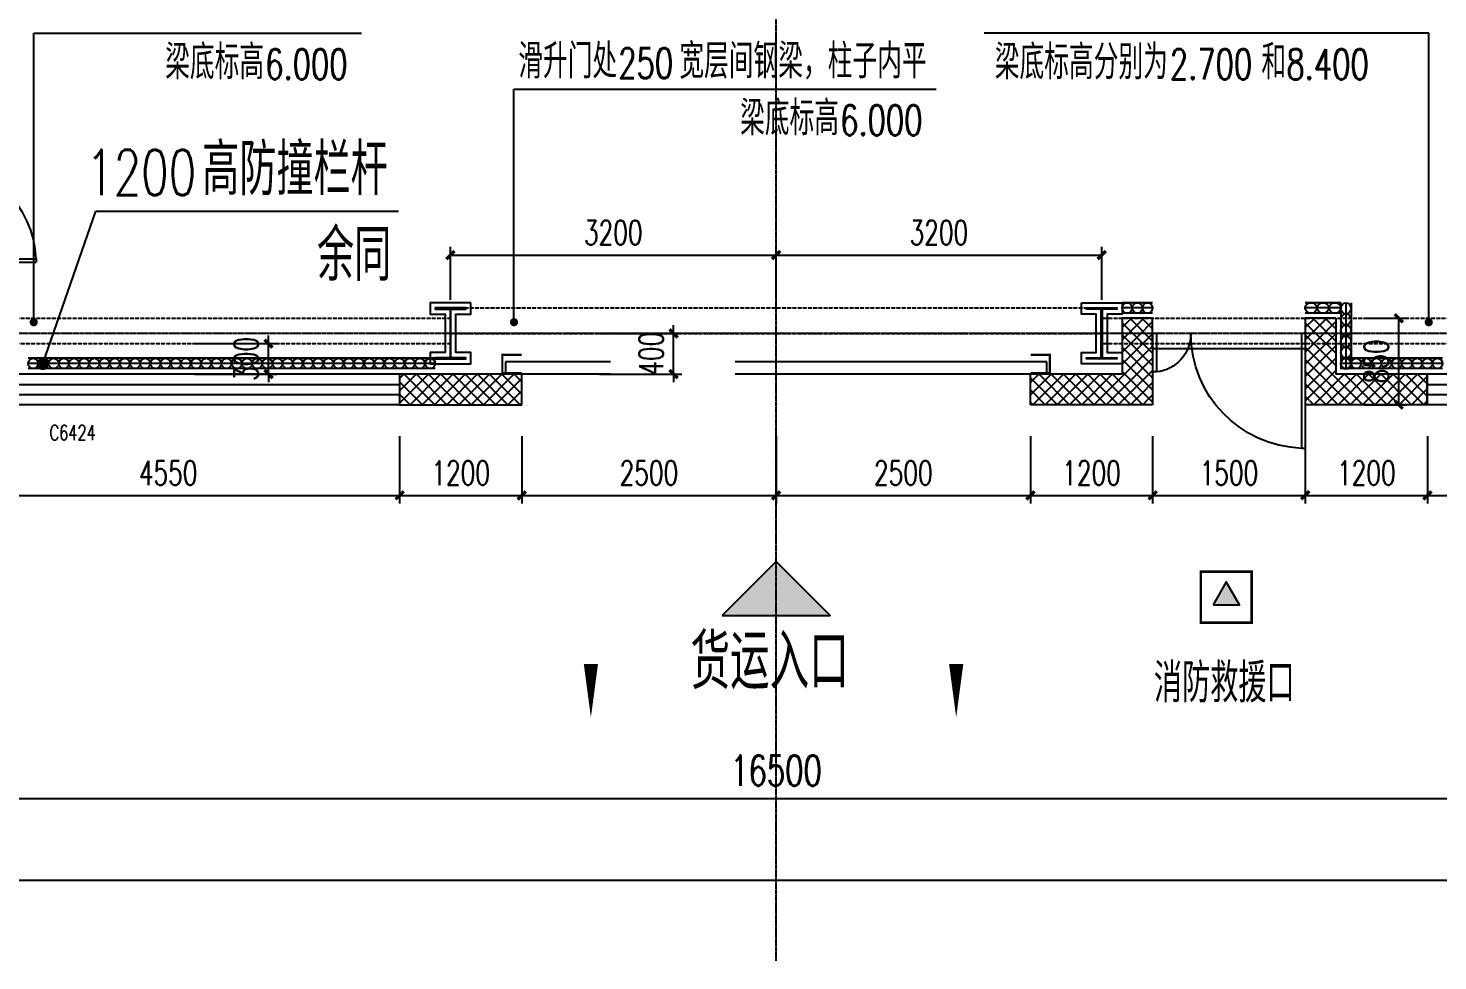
# Model space of a CAD drawing. Extents: x -954573 to 446329, y 489853 to 1226784.
# Drawn here: x -226054 to -212201, y 735660 to 744817 of the extents above; entities that cross this region are included whole.
import ezdxf

# ---------------------------------------------------------------- set-up
doc = ezdxf.new("R2010")
doc.units = 0
doc.header["$LTSCALE"] = 10
doc.header["$MEASUREMENT"] = 0
for name, pattern in [('10平面$0$10平面$0$DASH', [0.35, 0.25, -0.1]), ('10平面$0$DOTE', [2.42, 2, -0.2, 0.02, -0.2]), ('10平面$1$DASH', [0.35, 0.25, -0.1])]:
    doc.linetypes.add(name, pattern=pattern)
doc.layers.get('Defpoints').update_dxf_attribs({"color": 210})
for name, color, linetype in [('10平面$0$10平面$0$WINDOW', 8, 'Continuous'), ('10平面$0$A-AXIS-D', 8, 'Continuous'), ('10平面$0$A-AXIS-DOTE', 8, '10平面$0$DOTE'), ('10平面$0$A-AXIS-DP', 8, 'Continuous'), ('10平面$0$A-AXIS-SYMB', 8, 'Continuous'), ('10平面$0$A-HATCH-2', 8, 'Continuous'), ('10平面$0$A-HRAIL', 8, 'Continuous'), ('10平面$0$A-SFCE', 8, 'Continuous'), ('10平面$0$A-TEXT', 8, 'Continuous'), ('10平面$0$A-WINDOW', 8, 'Continuous'), ('10平面$0$A-加建区域', 252, 'Continuous'), ('10平面$0$AS-WALL', 8, 'Continuous'), ('10平面$0$DIM_SYMB', 8, 'Continuous'), ('10平面$0$FH-line', 8, 'Continuous'), ('10平面$0$FH-tri', 8, 'Continuous'), ('10平面$0$PUB_HATCH', 8, 'Continuous'), ('10平面$0$PUB_TEXT', 8, 'Continuous'), ('10平面$0$RP-N2-01$0$$0$A-WIND-J', 8, 'Continuous'), ('10平面$0$RP-N2-01$0$A-WIND-J', 8, 'Continuous'), ('10平面$0$建-窗', 8, 'Continuous'), ('10平面$0$建-门窗编号', 8, 'Continuous'), ('A-LIN-V', 9, 'Continuous')]:
    doc.layers.add(name, color=color, linetype=linetype)
doc.styles.add('10平面$0$_TCH_DIM', font='SIMPLEX', dxfattribs={"bigfont": 'GBCBIG'})
doc.styles.add('10平面$0$_TCH_DIM_T3', font='SIMPLEX', dxfattribs={"width": 0.705882, "bigfont": 'GBCBIG'})
doc.styles.add('10平面$0$A-STANDARD', font='SIMPLEX', dxfattribs={"bigfont": 'GBCBIG'})
doc.styles.add('10平面$0$A-WIN-LABEL', font='SIMPLEX', dxfattribs={"bigfont": 'GBCBIG'})
doc.dimstyles.new('10平面$0$_TCH_ARCH&&100', dxfattribs={"dimtxt": 297.5, "dimasz": 100, "dimexe": 100, "dimexo": 100, "dimgap": 126.25, "dimtad": 1, "dimdec": 0, "dimzin": 0, "dimdsep": 46, "dimtxsty": '10平面$0$_TCH_DIM_T3', "dimblk": '10平面$0$_ArchTick', "dimcen": 0.09, "dimclrt": 7, "dimazin": 2, "dimtfac": 1, "dimtdec": 0, "dimtix": 1, "dimtmove": 2, "dimatfit": 3, "dimfxl": 0, "dimtolj": 1, "dimtzin": 0, "dimarcsym": 0})
doc.dimstyles.new('10平面$0$_TCH_ARCH&&80', dxfattribs={"dimtxt": 238, "dimasz": 80, "dimexe": 80, "dimexo": 80, "dimgap": 101, "dimtad": 1, "dimdec": 0, "dimzin": 0, "dimdsep": 46, "dimtxsty": '10平面$0$_TCH_DIM_T3', "dimblk": '10平面$0$_ArchTick', "dimcen": 0.09, "dimclrt": 7, "dimazin": 2, "dimtfac": 1, "dimtdec": 0, "dimtix": 1, "dimtmove": 2, "dimatfit": 3, "dimfxl": 0, "dimtolj": 1, "dimtzin": 0, "dimarcsym": 0})
pattern_1 = [(45, (60, 0), (-60.000061, 60.000061), []), (135, (60, 0), (-60.000061, -60.000061), [])]

# ---------------------------------------------------------------- blocks, each defined once
blk = doc.blocks.new('10平面$0$_ArchTick')
at = {"color": 0, "linetype": 'ByBlock', "const_width": 0.4}
blk.add_lwpolyline([(-0.5, -0.5), (0.5, 0.5)], dxfattribs=at)
blk = doc.blocks.new('*D3052')
at = {"layer": '10平面$0$A-AXIS-D', "color": 0, "lineweight": -2}
for p, q in [((-6218, -66440), (-6218, -67667)), ((10282, -66440), (10282, -67667)), ((-6218, -67567), (10282, -67567))]:
    blk.add_line(p, q, dxfattribs=at)
at = {"layer": 'Defpoints', "color": 0}
for p in [(-6218, -66340), (10282, -66340), (10282, -67567)]:
    blk.add_point(p, dxfattribs=at)
at = {"layer": '10平面$0$A-AXIS-D', "color": 0, "lineweight": -2, "xscale": 100, "yscale": 100, "zscale": 100, "rotation": 180}
blk.add_blockref('10平面$0$_ArchTick', (-6218, -67567), dxfattribs=at)
at = {"layer": '10平面$0$A-AXIS-D', "color": 0, "lineweight": -2, "xscale": 100, "yscale": 100, "zscale": 100}
blk.add_blockref('10平面$0$_ArchTick', (10282, -67567), dxfattribs=at)
at = {"layer": '10平面$0$A-AXIS-D', "color": 7, "insert": (2032, -67292), "char_height": 297.5, "attachment_point": 5, "style": '10平面$0$_TCH_DIM_T3'}
blk.add_mtext('\\A1;16500', dxfattribs=at)
blk = doc.blocks.new('*D3061')
at = {"layer": '10平面$0$A-AXIS-D', "color": 0, "lineweight": -2}
for p, q in [((-33818, -66540), (-33818, -68467)), ((92682, -66540), (92682, -68467)), ((-33818, -68367), (92682, -68367))]:
    blk.add_line(p, q, dxfattribs=at)
at = {"layer": 'Defpoints', "color": 0}
for p in [(-33818, -66440), (92682, -66440), (92682, -68367)]:
    blk.add_point(p, dxfattribs=at)
at = {"layer": '10平面$0$A-AXIS-D', "color": 0, "lineweight": -2, "xscale": 100, "yscale": 100, "zscale": 100, "rotation": 180}
blk.add_blockref('10平面$0$_ArchTick', (-33818, -68367), dxfattribs=at)
at = {"layer": '10平面$0$A-AXIS-D', "color": 0, "lineweight": -2, "xscale": 100, "yscale": 100, "zscale": 100}
blk.add_blockref('10平面$0$_ArchTick', (92682, -68367), dxfattribs=at)
at = {"layer": '10平面$0$A-AXIS-D', "color": 7, "insert": (29432, -68092), "char_height": 297.5, "attachment_point": 5, "style": '10平面$0$_TCH_DIM_T3'}
blk.add_mtext('\\A1;126500', dxfattribs=at)
blk = doc.blocks.new('*D3186')
at = {"layer": '10平面$0$A-AXIS-DP', "color": 0, "lineweight": -2}
for p, q in [((2032, -62670), (2032, -62150)), ((5232, -62670), (5232, -62150)), ((2032, -62230), (5232, -62230))]:
    blk.add_line(p, q, dxfattribs=at)
at = {"layer": 'Defpoints', "color": 0}
for p in [(5232, -62230), (2032, -62750), (5232, -62750)]:
    blk.add_point(p, dxfattribs=at)
at = {"layer": '10平面$0$A-AXIS-DP', "color": 0, "lineweight": -2, "xscale": 80, "yscale": 80, "zscale": 80, "rotation": 180}
blk.add_blockref('10平面$0$_ArchTick', (2032, -62230), dxfattribs=at)
at = {"layer": '10平面$0$A-AXIS-DP', "color": 0, "lineweight": -2, "xscale": 80, "yscale": 80, "zscale": 80}
blk.add_blockref('10平面$0$_ArchTick', (5232, -62230), dxfattribs=at)
at = {"layer": '10平面$0$A-AXIS-DP', "color": 7, "insert": (3632, -62010), "char_height": 238, "attachment_point": 5, "style": '10平面$0$_TCH_DIM_T3'}
blk.add_mtext('\\A1;3200', dxfattribs=at)
blk = doc.blocks.new('*D3187')
at = {"layer": '10平面$0$A-AXIS-DP', "color": 0, "lineweight": -2}
for p, q in [((-1168, -62670), (-1168, -62150)), ((2032, -62670), (2032, -62150)), ((-1168, -62230), (2032, -62230))]:
    blk.add_line(p, q, dxfattribs=at)
at = {"layer": 'Defpoints', "color": 0}
for p in [(2032, -62230), (-1168, -62750), (2032, -62750)]:
    blk.add_point(p, dxfattribs=at)
at = {"layer": '10平面$0$A-AXIS-DP', "color": 0, "lineweight": -2, "xscale": 80, "yscale": 80, "zscale": 80, "rotation": 180}
blk.add_blockref('10平面$0$_ArchTick', (-1168, -62230), dxfattribs=at)
at = {"layer": '10平面$0$A-AXIS-DP', "color": 0, "lineweight": -2, "xscale": 80, "yscale": 80, "zscale": 80}
blk.add_blockref('10平面$0$_ArchTick', (2032, -62230), dxfattribs=at)
at = {"layer": '10平面$0$A-AXIS-DP', "color": 7, "insert": (432, -62010), "char_height": 238, "attachment_point": 5, "style": '10平面$0$_TCH_DIM_T3'}
blk.add_mtext('\\A1;3200', dxfattribs=at)
blk = doc.blocks.new('10平面$0$JYC-1')
at = {"layer": '10平面$0$FH-tri'}
h = blk.add_hatch(color=2, dxfattribs=at)
h.dxf.hatch_style = 1
h.paths.add_polyline_path([(-306592, 146597), (-305342, 147847), (-306592, 147847)])
at = {"layer": '10平面$0$FH-tri', "color": 2}
blk.add_lwpolyline([(-306592, 146597), (-305342, 147847), (-305342, 147847), (-306592, 147847)], close=True, dxfattribs=at)
at = {"layer": '10平面$0$A-TEXT', "style": '10平面$0$A-STANDARD'}
blk.add_text('货运入口', height=900.2, rotation=45, dxfattribs=at).set_placement((-306108, 145379))
blk = doc.blocks.new('10平面$0$10平面$0$$DorLib2D$00000126')
at = {"color": 0, "linetype": 'Continuous'}
for p, q in [((-0.532, 0.5), (-0.532, 0.9)), ((0.532, 0.9), (0.532, 0.5))]:
    blk.add_line(p, q, dxfattribs=at)
at = {"color": 0, "linetype": '10平面$0$10平面$0$DASH'}
for p, q in [((-0.532, 0.9), (0.532, 0.9)), ((-0.532, 0.5), (0.532, 0.5))]:
    blk.add_line(p, q, dxfattribs=at)
blk = doc.blocks.new('10平面$0$DOOR2DLIB$SYSLIB$00000123')
at = {"color": 0}
for p, q in [((0.475, -0.0014), (0.475, 0.7521)), ((0.475, 0.7521), (0.5, 0.7521)), ((0.5, -0.0014), (0.5, 0.7521)), ((-0.5, 0), (-0.5, 0.252)), ((-0.475, 0.252), (-0.5, 0.252)), ((-0.475, 0), (-0.475, 0.252)), ((-0.475, 0), (-0.5, 0)), ((0.475, -0.0014), (0.5, -0.0014))]:
    blk.add_line(p, q, dxfattribs=at)
for centre, radius, start, end in [((0.5046, -0.0019), 0.7546, 92.24927, 179.72377), ((-0.5008, 0.0026), 0.2508, 359.78987, 84.09744)]:
    blk.add_arc(centre, radius, start, end, dxfattribs=at)
blk = doc.blocks.new('10平面$0$G$C325EBD4F')
at = {"layer": '10平面$0$PUB_HATCH'}
h = blk.add_hatch(dxfattribs=at)
h.set_pattern_fill('多孔材料', color=256, scale=30, style=0)
h.set_pattern_definition(pattern_1)
h.paths.add_polyline_path([(3700, -50), (3700, 250), (3400, 250)])
h = blk.add_hatch(dxfattribs=at)
h.set_pattern_fill('多孔材料', color=256, scale=30, style=0)
h.set_pattern_definition(pattern_1)
h.paths.add_polyline_path([(3700, -50), (3400, 250), (3400, -300), (3700, -600)])
h = blk.add_hatch(dxfattribs=at)
h.set_pattern_fill('多孔材料', color=256, scale=30, style=0)
h.set_pattern_definition(pattern_1)
h.paths.add_polyline_path([(5500, 250), (5200, 250), (5200, -50)])
h = blk.add_hatch(dxfattribs=at)
h.set_pattern_fill('多孔材料', color=256, scale=30, style=0)
h.set_pattern_definition(pattern_1)
h.paths.add_polyline_path([(5500, 250), (5200, -50), (5200, -600), (5500, -300)])
h = blk.add_hatch(dxfattribs=at)
h.set_pattern_fill('多孔材料', color=256, scale=30, style=0)
h.set_pattern_definition(pattern_1)
h.paths.add_polyline_path([(3700, -600), (3400, -300), (2500, -300), (2500, -600)])
h = blk.add_hatch(dxfattribs=at)
h.set_pattern_fill('多孔材料', color=256, scale=30, style=0)
h.set_pattern_definition(pattern_1)
h.paths.add_polyline_path([(6400, -300), (5500, -300), (5200, -600), (6400, -600)])
at = {"layer": '10平面$0$10平面$0$WINDOW'}
blk.add_line((5200, -50), (3700, -50), dxfattribs=at)
at = {"layer": '10平面$0$AS-WALL'}
for p, q in [((3700, 250), (3400, 250)), ((3400, 250), (3400, -300)), ((3700, -50), (3700, 250)), ((5500, 250), (5200, 250)), ((5200, 250), (5200, -50)), ((5500, 250), (5500, -300)), ((3700, -50), (3700, -600)), ((5200, -50), (5200, -600)), ((3400, -300), (2500, -300)), ((2500, -600), (2500, -300)), ((6400, -300), (5500, -300)), ((6400, -600), (6400, -300)), ((3700, -600), (2500, -600)), ((6400, -600), (5200, -600))]:
    blk.add_line(p, q, dxfattribs=at)
at = {"layer": '10平面$0$10平面$0$WINDOW', "zscale": 300}
for name, p, xscale, yscale, rotation in [('10平面$0$DOOR2DLIB$SYSLIB$00000123', (4450, 100), -1500, 1500, 180.0000000000445), ('10平面$0$10平面$0$$DorLib2D$00000126', (0, -450), 5000, -300, 180.0000000000008)]:
    blk.add_blockref(name, p, dxfattribs=dict(at, xscale=xscale, yscale=yscale, rotation=rotation))
blk = doc.blocks.new('10平面$0$342343243')
at = {"layer": '10平面$0$A-AXIS-DP', "color": 5}
blk.add_lwpolyline([(-155704, 832070), (-155404, 832070), (-155404, 832058), (-155550, 832058), (-155550, 831582), (-155404, 831582), (-155404, 831570), (-155704, 831570), (-155704, 831582), (-155558, 831582), (-155558, 832058), (-155704, 832058), (-155704, 832070)], close=True, dxfattribs=at)
at = {"layer": '10平面$0$A-HATCH-2'}
blk.add_lwpolyline([(-155754, 832120), (-155354, 832120), (-155354, 832008), (-155500, 832008), (-155500, 831632), (-155354, 831632), (-155354, 831520), (-155754, 831520), (-155754, 831632), (-155608, 831632), (-155608, 832008), (-155754, 832008)], close=True, dxfattribs=at)
blk = doc.blocks.new('10平面$0$w4234324')
at = {"layer": '10平面$0$A-AXIS-DP', "xscale": -1}
blk.add_blockref('10平面$0$342343243', (-377458, -90000), dxfattribs=at)
at = {"layer": '10平面$0$A-AXIS-DP'}
blk.add_blockref('10平面$0$342343243', (-59950, -90000), dxfattribs=at)
blk = doc.blocks.new('*D3370')
at = {"layer": '10平面$0$A-AXIS-DP', "color": 0, "lineweight": -2}
for p, q in [((-219712, 741820), (-219712, 741900)), ((-220440, 741820), (-219632, 741820)), ((-219712, 741420), (-219712, 741820)), ((-220440, 741420), (-219632, 741420)), ((-219712, 741420), (-219712, 741340))]:
    blk.add_line(p, q, dxfattribs=at)
at = {"layer": 'Defpoints', "color": 0}
for p in [(-220520, 741820), (-219712, 741820), (-220520, 741420)]:
    blk.add_point(p, dxfattribs=at)
at = {"layer": '10平面$0$A-AXIS-DP', "color": 0, "lineweight": -2, "xscale": 80, "yscale": 80, "zscale": 80}
for p, rotation in [((-219712, 741820), 270), ((-219712, 741420), 90)]:
    blk.add_blockref('10平面$0$_ArchTick', p, dxfattribs=dict(at, rotation=rotation))
at = {"layer": '10平面$0$A-AXIS-DP', "color": 7, "insert": (-219932, 741620), "char_height": 238, "attachment_point": 5, "rotation": 90, "style": '10平面$0$_TCH_DIM_T3'}
blk.add_mtext('\\A1;400', dxfattribs=at)
blk = doc.blocks.new('*D3375')
at = {"layer": '10平面$0$A-AXIS-DP', "color": 0, "lineweight": -2}
for p, q in [((-224420, 741720), (-223612, 741720)), ((-223692, 741720), (-223692, 741800)), ((-223692, 741420), (-223692, 741720)), ((-224420, 741420), (-223612, 741420)), ((-223692, 741420), (-223692, 741340))]:
    blk.add_line(p, q, dxfattribs=at)
at = {"layer": 'Defpoints', "color": 0}
for p in [(-224500, 741720), (-223692, 741720), (-224500, 741420)]:
    blk.add_point(p, dxfattribs=at)
at = {"layer": '10平面$0$A-AXIS-DP', "color": 0, "lineweight": -2, "xscale": 80, "yscale": 80, "zscale": 80}
for p, rotation in [((-223692, 741720), 270), ((-223692, 741420), 90)]:
    blk.add_blockref('10平面$0$_ArchTick', p, dxfattribs=dict(at, rotation=rotation))
at = {"layer": '10平面$0$A-AXIS-DP', "color": 7, "insert": (-223912, 741570), "char_height": 238, "attachment_point": 5, "rotation": 90, "style": '10平面$0$_TCH_DIM_T3'}
blk.add_mtext('\\A1;300', dxfattribs=at)
blk = doc.blocks.new('10平面$0$RP-N2-01$0$$0$xfjy')
at = {"layer": '10平面$0$RP-N2-01$0$$0$A-WIND-J'}
h = blk.add_hatch(color=256, dxfattribs=at)
h.dxf.hatch_style = 1
h.paths.add_polyline_path([(1141876, -26214), (1142135, -26214), (1142005, -25989)])
at = {"layer": '10平面$0$RP-N2-01$0$$0$A-WIND-J', "const_width": 25}
blk.add_lwpolyline([(1141755, -25889), (1141755, -26389), (1142255, -26389), (1142255, -25889)], close=True, dxfattribs=at)
at = {"layer": '10平面$0$RP-N2-01$0$$0$A-WIND-J'}
for points in [[(1141755, -26389), (1142255, -26389), (1142255, -25889), (1141755, -25889)], [(1141876, -26214), (1142135, -26214), (1142005, -25989)]]:
    blk.add_lwpolyline(points, close=True, dxfattribs=at)
blk = doc.blocks.new('10平面$0$RP-N2-01$0$xfjy')
at = {"layer": '10平面$0$RP-N2-01$0$$0$A-WIND-J'}
blk.add_blockref('10平面$0$RP-N2-01$0$$0$xfjy', (0, 0), dxfattribs=at)
blk = doc.blocks.new('10平面$0$1232')
at = {"layer": '10平面$0$RP-N2-01$0$A-WIND-J'}
blk.add_blockref('10平面$0$RP-N2-01$0$xfjy', (-1356285, 765369, 0), dxfattribs=at)
at = {"layer": '10平面$0$A-TEXT', "style": '10平面$0$_TCH_DIM'}
blk.add_text('消防救援口', height=384.1, dxfattribs=at).set_placement((-214991, 738197, 0))
blk = doc.blocks.new('10平面$0$3333')
at = {"layer": '10平面$0$A-SFCE', "const_width": 20}
blk.add_lwpolyline([(-227064, 766320), (-227064, 766510), (-227244, 766510), (-227244, 766320)], dxfattribs=at)
blk = doc.blocks.new('10平面$0$99平面图例外参$0$$LinePat$圆环')
for points in [[(0, 150), (300, 150)], [(0, 0), (300, 0)], [(0, -150), (300, -150)]]:
    blk.add_lwpolyline(points)
at = {"color": 0}
blk.add_circle((150, 0), 150, dxfattribs=at)
blk = doc.blocks.new('10平面$0$34242343243')
at = {"layer": '10平面$0$A-HRAIL'}
for p, xscale, yscale, zscale, rotation in [((-215204, 742070), 0.333333312028715, 0.3333333333333333, 0.3333333333333333, 180), ((-215104, 742070), 0.333333312028715, 0.3333333333333333, 0.3333333333333333, 180), ((-215004, 742070), 0.333333312028715, 0.3333333333333333, 0.3333333333333333, 180), ((-213388, 742070), 0.3888888888074629, 0.3333333333333333, 0.3333333333333333, 180), ((-213271, 742070), 0.3888888888074629, 0.3333333333333333, 0.3333333333333333, 180), ((-213154, 742070), 0.3888888888074629, 0.3333333333333333, 0.3333333333333333, 180), ((-213104, 742120), 0.3611111227129974, 0.3333333333333333, 0.3333333333333333, 270), ((-213104, 742012), 0.3611111227129974, 0.3333333333333333, 0.3333333333333333, 270), ((-213104, 741903), 0.3611111227129974, 0.3333333333333333, 0.3333333333333333, 270), ((-213104, 741795), 0.3611111227129974, 0.3333333333333333, 0.3333333333333333, 270), ((-225954, 741526), 0.3333333334374982, 0.3333333334374982, 0.3333333334374982, 180), ((-225854, 741526), 0.3333333334374982, 0.3333333334374982, 0.3333333334374982, 180), ((-225754, 741526), 0.3333333334374982, 0.3333333334374982, 0.3333333334374982, 180), ((-225654, 741526), 0.3333333334374982, 0.3333333334374982, 0.3333333334374982, 180), ((-225554, 741526), 0.3333333334374982, 0.3333333334374982, 0.3333333334374982, 180), ((-225454, 741526), 0.3333333334374982, 0.3333333334374982, 0.3333333334374982, 180), ((-225354, 741526), 0.3333333334374982, 0.3333333334374982, 0.3333333334374982, 180), ((-225254, 741526), 0.3333333334374982, 0.3333333334374982, 0.3333333334374982, 180), ((-225154, 741526), 0.3333333334374982, 0.3333333334374982, 0.3333333334374982, 180), ((-225054, 741526), 0.3333333334374982, 0.3333333334374982, 0.3333333334374982, 180), ((-224954, 741526), 0.3333333334374982, 0.3333333334374982, 0.3333333334374982, 180), ((-224854, 741526), 0.3333333334374982, 0.3333333334374982, 0.3333333334374982, 180), ((-224754, 741526), 0.3333333334374982, 0.3333333334374982, 0.3333333334374982, 180), ((-224654, 741526), 0.3333333334374982, 0.3333333334374982, 0.3333333334374982, 180), ((-224554, 741526), 0.3333333334374982, 0.3333333334374982, 0.3333333334374982, 180), ((-224454, 741526), 0.3333333334374982, 0.3333333334374982, 0.3333333334374982, 180), ((-224354, 741526), 0.3333333334374982, 0.3333333334374982, 0.3333333334374982, 180), ((-224254, 741526), 0.3333333334374982, 0.3333333334374982, 0.3333333334374982, 180), ((-224154, 741526), 0.3333333334374982, 0.3333333334374982, 0.3333333334374982, 180), ((-224054, 741526), 0.3333333334374982, 0.3333333334374982, 0.3333333334374982, 180), ((-223954, 741526), 0.3333333334374982, 0.3333333334374982, 0.3333333334374982, 180), ((-223854, 741526), 0.3333333334374982, 0.3333333334374982, 0.3333333334374982, 180), ((-223754, 741526), 0.3333333334374982, 0.3333333334374982, 0.3333333334374982, 180), ((-223654, 741526), 0.3333333334374982, 0.3333333334374982, 0.3333333334374982, 180), ((-223554, 741526), 0.3333333334374982, 0.3333333334374982, 0.3333333334374982, 180), ((-223454, 741526), 0.3333333334374982, 0.3333333334374982, 0.3333333334374982, 180), ((-223354, 741526), 0.3333333334374982, 0.3333333334374982, 0.3333333334374982, 180), ((-223254, 741526), 0.3333333334374982, 0.3333333334374982, 0.3333333334374982, 180), ((-223154, 741526), 0.3333333334374982, 0.3333333334374982, 0.3333333334374982, 180), ((-223054, 741526), 0.3333333334374982, 0.3333333334374982, 0.3333333334374982, 180), ((-222954, 741526), 0.3333333334374982, 0.3333333334374982, 0.3333333334374982, 180), ((-222854, 741526), 0.3333333334374982, 0.3333333334374982, 0.3333333334374982, 180), ((-222754, 741526), 0.3333333334374982, 0.3333333334374982, 0.3333333334374982, 180), ((-222654, 741526), 0.3333333334374982, 0.3333333334374982, 0.3333333334374982, 180), ((-222554, 741526), 0.3333333334374982, 0.3333333334374982, 0.3333333334374982, 180), ((-222454, 741526), 0.3333333334374982, 0.3333333334374982, 0.3333333334374982, 180), ((-222354, 741526), 0.3333333334374982, 0.3333333334374982, 0.3333333334374982, 180), ((-222254, 741526), 0.3333333334374982, 0.3333333334374982, 0.3333333334374982, 180), ((-222154, 741526), 0.3333333334374982, 0.3333333334374982, 0.3333333334374982, 180), ((-222054, 741526), 0.3333333334374982, 0.3333333334374982, 0.3333333334374982, 180), ((-213104, 741687), 0.3611111227129974, 0.3333333333333333, 0.3333333333333333, 270), ((-213104, 741578), 0.3611111227129974, 0.3333333333333333, 0.3333333333333333, 270), ((-213054, 741526), 0.3333333334243607, 0.3333333334243607, 0.3333333334243607, 180), ((-212954, 741526), 0.3333333334243607, 0.3333333334243607, 0.3333333334243607, 180), ((-212854, 741526), 0.3333333334243607, 0.3333333334243607, 0.3333333334243607, 180), ((-212754, 741526), 0.3333333334243607, 0.3333333334243607, 0.3333333334243607, 180), ((-212654, 741526), 0.3333333334243607, 0.3333333334243607, 0.3333333334243607, 180), ((-212554, 741526), 0.3333333334243607, 0.3333333334243607, 0.3333333334243607, 180), ((-212454, 741526), 0.3333333334243607, 0.3333333334243607, 0.3333333334243607, 180), ((-212354, 741526), 0.3333333334243607, 0.3333333334243607, 0.3333333334243607, 180), ((-212254, 741526), 0.3333333334243607, 0.3333333334243607, 0.3333333334243607, 180), ((-212154, 741526), 0.3333333334243607, 0.3333333334243607, 0.3333333334243607, 180)]:
    blk.add_blockref('10平面$0$99平面图例外参$0$$LinePat$圆环', p, dxfattribs=dict(at, xscale=xscale, yscale=yscale, zscale=zscale, rotation=rotation))
at = {"layer": '10平面$0$A-SFCE', "xscale": -1.000000000000009, "rotation": 90}
blk.add_blockref('10平面$0$3333', (545116, 514366), dxfattribs=at)
at = {"layer": '10平面$0$A-SFCE', "rotation": 270}
blk.add_blockref('10平面$0$3333', (-982524, 514366), dxfattribs=at)
blk = doc.blocks.new('10平面$0$423432433333')
at = {"layer": '10平面$0$10平面$0$WINDOW', "xscale": -1300, "yscale": -1300, "zscale": 300, "rotation": 90.00000000093513}
blk.add_blockref('10平面$0$DOOR2DLIB$SYSLIB$00000123', (-224260, 743220), dxfattribs=at)
blk = doc.blocks.new('*D3868')
at = {"layer": '10平面$0$A-AXIS-DP', "color": 0, "lineweight": -2}
for p, q in [((-212924, 741970), (-212505, 741970)), ((-212585, 741120), (-212585, 741970)), ((-212924, 741120), (-212505, 741120))]:
    blk.add_line(p, q, dxfattribs=at)
at = {"layer": 'Defpoints', "color": 0}
for p in [(-213004, 741970), (-212585, 741970), (-213004, 741120)]:
    blk.add_point(p, dxfattribs=at)
at = {"layer": '10平面$0$A-AXIS-DP', "color": 0, "lineweight": -2, "xscale": 80, "yscale": 80, "zscale": 80}
for p, rotation in [((-212585, 741970), 90), ((-212585, 741120), 270)]:
    blk.add_blockref('10平面$0$_ArchTick', p, dxfattribs=dict(at, rotation=rotation))
at = {"layer": '10平面$0$A-AXIS-DP', "color": 7, "insert": (-212805, 741545), "char_height": 238, "attachment_point": 5, "rotation": 90, "style": '10平面$0$_TCH_DIM_T3'}
blk.add_mtext('\\A1;850', dxfattribs=at)
blk = doc.blocks.new('*D4226')
at = {"layer": '10平面$0$A-AXIS-DP', "color": 0, "lineweight": -2}
for p, q in [((-226954, 740810), (-226954, 740150)), ((-222404, 740810), (-222404, 740150)), ((-226954, 740230), (-222404, 740230))]:
    blk.add_line(p, q, dxfattribs=at)
at = {"layer": 'Defpoints', "color": 0}
for p in [(-226954, 740890), (-222404, 740890), (-222404, 740230)]:
    blk.add_point(p, dxfattribs=at)
at = {"layer": '10平面$0$A-AXIS-DP', "color": 0, "lineweight": -2, "xscale": 80, "yscale": 80, "zscale": 80, "rotation": 180}
blk.add_blockref('10平面$0$_ArchTick', (-226954, 740230), dxfattribs=at)
at = {"layer": '10平面$0$A-AXIS-DP', "color": 0, "lineweight": -2, "xscale": 80, "yscale": 80, "zscale": 80}
blk.add_blockref('10平面$0$_ArchTick', (-222404, 740230), dxfattribs=at)
at = {"layer": '10平面$0$A-AXIS-DP', "color": 7, "insert": (-224679, 740450), "char_height": 238, "attachment_point": 5, "style": '10平面$0$_TCH_DIM_T3'}
blk.add_mtext('\\A1;4550', dxfattribs=at)
blk = doc.blocks.new('*D4227')
at = {"layer": '10平面$0$A-AXIS-DP', "color": 0, "lineweight": -2}
for p, q in [((-222404, 740810), (-222404, 740150)), ((-221204, 740810), (-221204, 740150)), ((-222404, 740230), (-221204, 740230))]:
    blk.add_line(p, q, dxfattribs=at)
at = {"layer": 'Defpoints', "color": 0}
for p in [(-222404, 740890), (-221204, 740890), (-221204, 740230)]:
    blk.add_point(p, dxfattribs=at)
at = {"layer": '10平面$0$A-AXIS-DP', "color": 0, "lineweight": -2, "xscale": 80, "yscale": 80, "zscale": 80, "rotation": 180}
blk.add_blockref('10平面$0$_ArchTick', (-222404, 740230), dxfattribs=at)
at = {"layer": '10平面$0$A-AXIS-DP', "color": 0, "lineweight": -2, "xscale": 80, "yscale": 80, "zscale": 80}
blk.add_blockref('10平面$0$_ArchTick', (-221204, 740230), dxfattribs=at)
at = {"layer": '10平面$0$A-AXIS-DP', "color": 7, "insert": (-221804, 740450), "char_height": 238, "attachment_point": 5, "style": '10平面$0$_TCH_DIM_T3'}
blk.add_mtext('\\A1;1200', dxfattribs=at)
blk = doc.blocks.new('*D4228')
at = {"layer": '10平面$0$A-AXIS-DP', "color": 0, "lineweight": -2}
for p, q in [((-221204, 740810), (-221204, 740150)), ((-218704, 740810), (-218704, 740150)), ((-221204, 740230), (-218704, 740230))]:
    blk.add_line(p, q, dxfattribs=at)
at = {"layer": 'Defpoints', "color": 0}
for p in [(-221204, 740890), (-218704, 740890), (-218704, 740230)]:
    blk.add_point(p, dxfattribs=at)
at = {"layer": '10平面$0$A-AXIS-DP', "color": 0, "lineweight": -2, "xscale": 80, "yscale": 80, "zscale": 80, "rotation": 180}
blk.add_blockref('10平面$0$_ArchTick', (-221204, 740230), dxfattribs=at)
at = {"layer": '10平面$0$A-AXIS-DP', "color": 0, "lineweight": -2, "xscale": 80, "yscale": 80, "zscale": 80}
blk.add_blockref('10平面$0$_ArchTick', (-218704, 740230), dxfattribs=at)
at = {"layer": '10平面$0$A-AXIS-DP', "color": 7, "insert": (-219954, 740450), "char_height": 238, "attachment_point": 5, "style": '10平面$0$_TCH_DIM_T3'}
blk.add_mtext('\\A1;2500', dxfattribs=at)
blk = doc.blocks.new('*D4229')
at = {"layer": '10平面$0$A-AXIS-DP', "color": 0, "lineweight": -2}
for p, q in [((-218704, 740810), (-218704, 740150)), ((-216204, 740810), (-216204, 740150)), ((-218704, 740230), (-216204, 740230))]:
    blk.add_line(p, q, dxfattribs=at)
at = {"layer": 'Defpoints', "color": 0}
for p in [(-218704, 740890), (-216204, 740890), (-216204, 740230)]:
    blk.add_point(p, dxfattribs=at)
at = {"layer": '10平面$0$A-AXIS-DP', "color": 0, "lineweight": -2, "xscale": 80, "yscale": 80, "zscale": 80, "rotation": 180}
blk.add_blockref('10平面$0$_ArchTick', (-218704, 740230), dxfattribs=at)
at = {"layer": '10平面$0$A-AXIS-DP', "color": 0, "lineweight": -2, "xscale": 80, "yscale": 80, "zscale": 80}
blk.add_blockref('10平面$0$_ArchTick', (-216204, 740230), dxfattribs=at)
at = {"layer": '10平面$0$A-AXIS-DP', "color": 7, "insert": (-217454, 740450), "char_height": 238, "attachment_point": 5, "style": '10平面$0$_TCH_DIM_T3'}
blk.add_mtext('\\A1;2500', dxfattribs=at)
blk = doc.blocks.new('*D4230')
at = {"layer": '10平面$0$A-AXIS-DP', "color": 0, "lineweight": -2}
for p, q in [((-216204, 740810), (-216204, 740150)), ((-215004, 740810), (-215004, 740150)), ((-216204, 740230), (-215004, 740230))]:
    blk.add_line(p, q, dxfattribs=at)
at = {"layer": 'Defpoints', "color": 0}
for p in [(-216204, 740890), (-215004, 740890), (-215004, 740230)]:
    blk.add_point(p, dxfattribs=at)
at = {"layer": '10平面$0$A-AXIS-DP', "color": 0, "lineweight": -2, "xscale": 80, "yscale": 80, "zscale": 80, "rotation": 180}
blk.add_blockref('10平面$0$_ArchTick', (-216204, 740230), dxfattribs=at)
at = {"layer": '10平面$0$A-AXIS-DP', "color": 0, "lineweight": -2, "xscale": 80, "yscale": 80, "zscale": 80}
blk.add_blockref('10平面$0$_ArchTick', (-215004, 740230), dxfattribs=at)
at = {"layer": '10平面$0$A-AXIS-DP', "color": 7, "insert": (-215604, 740450), "char_height": 238, "attachment_point": 5, "style": '10平面$0$_TCH_DIM_T3'}
blk.add_mtext('\\A1;1200', dxfattribs=at)
blk = doc.blocks.new('*D4231')
at = {"layer": '10平面$0$A-AXIS-DP', "color": 0, "lineweight": -2}
for p, q in [((-215004, 740810), (-215004, 740150)), ((-213504, 740810), (-213504, 740150)), ((-215004, 740230), (-213504, 740230))]:
    blk.add_line(p, q, dxfattribs=at)
at = {"layer": 'Defpoints', "color": 0}
for p in [(-215004, 740890), (-213504, 740890), (-213504, 740230)]:
    blk.add_point(p, dxfattribs=at)
at = {"layer": '10平面$0$A-AXIS-DP', "color": 0, "lineweight": -2, "xscale": 80, "yscale": 80, "zscale": 80, "rotation": 180}
blk.add_blockref('10平面$0$_ArchTick', (-215004, 740230), dxfattribs=at)
at = {"layer": '10平面$0$A-AXIS-DP', "color": 0, "lineweight": -2, "xscale": 80, "yscale": 80, "zscale": 80}
blk.add_blockref('10平面$0$_ArchTick', (-213504, 740230), dxfattribs=at)
at = {"layer": '10平面$0$A-AXIS-DP', "color": 7, "insert": (-214254, 740450), "char_height": 238, "attachment_point": 5, "style": '10平面$0$_TCH_DIM_T3'}
blk.add_mtext('\\A1;1500', dxfattribs=at)
blk = doc.blocks.new('*D4232')
at = {"layer": '10平面$0$A-AXIS-DP', "color": 0, "lineweight": -2}
for p, q in [((-213504, 740810), (-213504, 740150)), ((-212304, 740810), (-212304, 740150)), ((-213504, 740230), (-212304, 740230))]:
    blk.add_line(p, q, dxfattribs=at)
at = {"layer": 'Defpoints', "color": 0}
for p in [(-213504, 740890), (-212304, 740890), (-212304, 740230)]:
    blk.add_point(p, dxfattribs=at)
at = {"layer": '10平面$0$A-AXIS-DP', "color": 0, "lineweight": -2, "xscale": 80, "yscale": 80, "zscale": 80, "rotation": 180}
blk.add_blockref('10平面$0$_ArchTick', (-213504, 740230), dxfattribs=at)
at = {"layer": '10平面$0$A-AXIS-DP', "color": 0, "lineweight": -2, "xscale": 80, "yscale": 80, "zscale": 80}
blk.add_blockref('10平面$0$_ArchTick', (-212304, 740230), dxfattribs=at)
at = {"layer": '10平面$0$A-AXIS-DP', "color": 7, "insert": (-212904, 740450), "char_height": 238, "attachment_point": 5, "style": '10平面$0$_TCH_DIM_T3'}
blk.add_mtext('\\A1;1200', dxfattribs=at)
blk = doc.blocks.new('*D4233')
at = {"layer": '10平面$0$A-AXIS-DP', "color": 0, "lineweight": -2}
for p, q in [((-212304, 740810), (-212304, 740150)), ((-210454, 740810), (-210454, 740150)), ((-212304, 740230), (-210454, 740230))]:
    blk.add_line(p, q, dxfattribs=at)
at = {"layer": 'Defpoints', "color": 0}
for p in [(-212304, 740890), (-210454, 740890), (-210454, 740230)]:
    blk.add_point(p, dxfattribs=at)
at = {"layer": '10平面$0$A-AXIS-DP', "color": 0, "lineweight": -2, "xscale": 80, "yscale": 80, "zscale": 80, "rotation": 180}
blk.add_blockref('10平面$0$_ArchTick', (-212304, 740230), dxfattribs=at)
at = {"layer": '10平面$0$A-AXIS-DP', "color": 0, "lineweight": -2, "xscale": 80, "yscale": 80, "zscale": 80}
blk.add_blockref('10平面$0$_ArchTick', (-210454, 740230), dxfattribs=at)
at = {"layer": '10平面$0$A-AXIS-DP', "color": 7, "insert": (-211379, 740450), "char_height": 238, "attachment_point": 5, "style": '10平面$0$_TCH_DIM_T3'}
blk.add_mtext('\\A1;1850', dxfattribs=at)
blk = doc.blocks.new('10平面$0$WINDOW2DLIB$DYNSTYLE$00000005')
at = {"color": 0}
for points in [[(-0.5, 0.5), (-0.5, -0.5)], [(-0.5, 0.5), (0.5, 0.5)], [(0.5, -0.5), (0.5, 0.5)], [(0.5, 0.1667), (-0.5, 0.1667)], [(0.5, -0.1667), (-0.5, -0.1667)], [(-0.5, -0.5), (0.5, -0.5)]]:
    blk.add_lwpolyline(points, dxfattribs=at)
blk = doc.blocks.new('10平面$0$dote')
at = {"layer": '10平面$0$A-AXIS-DOTE'}
for p, q in [((2032.2, -69160), (2032.2, 36662.3)), ((76282.2, -63000), (-41310, -63000))]:
    blk.add_line(p, q, dxfattribs=at)
at = {"layer": '10平面$0$A-AXIS-D'}
for base, p1, p2, picture, middle in [((10282.2, -67566.7), (-6217.8, -66340), (10282.2, -66340), '*D3052', (2032.2, -67291.7)), ((92682.2, -68366.7), (-33817.8, -66440), (92682.2, -66440), '*D3061', (29432.2, -68091.7))]:
    dim = blk.add_linear_dim(base=base, p1=p1, p2=p2, angle=0, dimstyle='10平面$0$_TCH_ARCH&&100', override={"dimgap": 0}, dxfattribs=at)
    dim.commit()
    dim.dimension.update_dxf_attribs({"geometry": picture, "text_midpoint": middle, "dimtype": 129})
at = {"layer": '10平面$0$A-AXIS-DP'}
for p1, p2, picture, middle in [((-1167.8, -62750), (2032.2, -62750), '*D3187', (432.2, -62010)), ((2032.2, -62750), (5232.2, -62750), '*D3186', (3632.2, -62010))]:
    dim = blk.add_aligned_dim(p1=p1, p2=p2, distance=520, dimstyle='10平面$0$_TCH_ARCH&&80', dxfattribs=at)
    dim.commit()
    dim.dimension.update_dxf_attribs({"geometry": picture, "text_midpoint": middle})
blk = doc.blocks.new('10平面$0$3243243')
at = {"layer": '10平面$0$A-AXIS-SYMB'}
for p, q in [((-226000, 741930), (-226000, 744770)), ((-226000, 744770), (-222780, 744770)), ((-212290, 744770), (-216660, 744770)), ((-212290, 741930), (-212290, 744770)), ((-221280, 741930), (-221280, 744220)), ((-221280, 744220), (-217130, 744220))]:
    blk.add_line(p, q, dxfattribs=at)
at = {"layer": '10平面$0$A-AXIS-SYMB', "const_width": 40}
for points in [[(-226000, 741910, 1), (-226000, 741950, 1)], [(-221280, 741910, 1), (-221280, 741950, 1)], [(-212290, 741910, 1), (-212290, 741950, 1)]]:
    blk.add_lwpolyline(points, format="xyb", close=True, dxfattribs=at)
at = {"layer": '10平面$0$A-SFCE', "linetype": '10平面$1$DASH'}
for p, q in [((-226666.2, 741970), (-221900.2, 741970)), ((-226666.2, 741720), (-221900.2, 741720))]:
    blk.add_line(p, q, dxfattribs=at)
at = {"layer": '10平面$0$A-SFCE', "color": 3, "linetype": '10平面$1$DASH'}
for p, q in [((-221900.2, 742070), (-215508.2, 742070)), ((-221900.2, 741820), (-215508.2, 741820))]:
    blk.add_line(p, q, dxfattribs=at)
at = {"layer": '10平面$0$A-SFCE', "color": 2, "linetype": '10平面$1$DASH'}
for p, q in [((-215508.2, 741970), (-210754.2, 741970)), ((-215508.2, 741720), (-210754.2, 741720))]:
    blk.add_line(p, q, dxfattribs=at)
at = {"layer": '10平面$0$PUB_TEXT', "style": '10平面$0$_TCH_DIM'}
for s, height, p in [('梁底标高', 337.59, (-224708, 744315)), ('滑升门处', 337.59, (-221238.2, 744325)), ('宽层间钢梁，柱子内平', 337.59, (-219655.2, 744325)), ('梁底标高分别为', 337.59, (-216555, 744315)), ('和', 337.6, (-213934.8, 744315)), ('梁底标高', 337.59, (-219058, 743765))]:
    blk.add_text(s, height=height, dxfattribs=at).set_placement(p)
at = {"layer": '10平面$0$PUB_TEXT', "style": '10平面$0$_TCH_DIM', "width": 0.705882}
for s, p in [('6.000', (-223725, 744315)), ('250', (-220255.2, 744325)), ('2.700', (-214834.8, 744315)), ('8.400', (-213689, 744315)), ('6.000', (-218075, 743765))]:
    blk.add_text(s, height=297.5, dxfattribs=at).set_placement(p)
at = {"layer": '10平面$0$A-AXIS-DP', "color": 1}
for p1, p2, picture, middle in [((-224500, 741420), (-224500, 741720), '*D3375', (-223912, 741570)), ((-220520, 741420), (-220520, 741820), '*D3370', (-219932, 741620))]:
    dim = blk.add_aligned_dim(p1=p1, p2=p2, distance=-808, dimstyle='10平面$0$_TCH_ARCH&&80', dxfattribs=at)
    dim.commit()
    dim.dimension.update_dxf_attribs({"geometry": picture, "text_midpoint": middle})
blk = doc.blocks.new('10平面')
at = {"layer": '10平面$0$PUB_HATCH'}
h = blk.add_hatch(dxfattribs=at)
h.set_pattern_fill('多孔材料', color=256, scale=30, style=0)
h.set_pattern_definition(pattern_1)
h.paths.add_polyline_path([(-221204.2, 741420), (-222404.2, 741420), (-222404.2, 741120), (-221204.2, 741120)])
at = {"layer": '10平面$0$A-AXIS-SYMB'}
for points in [[(-220524.2, 739510, 0, 0, 0), (-220524.2, 738050, 0, 140, 0), (-220524.2, 738575, 0, 0, 0)], [(-216934.2, 739510, 0, 0, 0), (-216934.2, 738050, 0, 140, 0), (-216934.2, 738575, 0, 0, 0)]]:
    blk.add_lwpolyline(points, format="xyseb", dxfattribs=at)
at = {"layer": '10平面$0$AS-WALL'}
for p, q in [((-221204.2, 741420), (-222404.2, 741420)), ((-222404.2, 741420), (-222404.2, 741120)), ((-221204.2, 741120), (-221204.2, 741420)), ((-212304.2, 741420), (-212304.2, 741120)), ((-222404.2, 741120), (-221204.2, 741120))]:
    blk.add_line(p, q, dxfattribs=at)
at = {"layer": '10平面$0$DIM_SYMB'}
for p, q in [((-225910, 741520), (-225390, 743020)), ((-225910, 741520), (-225390, 743020)), ((-225390, 743020), (-222415.8, 743020))]:
    blk.add_line(p, q, dxfattribs=at)
at = {"layer": '10平面$0$DIM_SYMB', "const_width": 60}
blk.add_lwpolyline([(-225919.8, 741491.7, 1), (-225900.2, 741548.3, 1)], format="xyb", close=True, dxfattribs=at)
blk.add_lwpolyline([(-225919.8, 741491.7, 1), (-225900.2, 741548.3, 1)], format="xyb", close=True, dxfattribs=at)
blk.add_blockref('10平面$0$1232', (0, 0))
at = {"layer": '10平面$0$A-AXIS-DP'}
blk.add_blockref('10平面$0$3243243', (0, 0), dxfattribs=at)
at = {"layer": '10平面$0$A-WINDOW'}
blk.add_blockref('10平面$0$w4234324', (0, 0), dxfattribs=at)
at = {"layer": '10平面$0$A-加建区域'}
blk.add_blockref('10平面$0$423432433333', (-2694.2, -50), dxfattribs=at)
at = {"layer": '10平面$0$AS-WALL'}
for name, p in [('10平面$0$dote', (-220736.4, 804820)), ('10平面$0$G$C325EBD4F', (-218704.2, 741720))]:
    blk.add_blockref(name, p, dxfattribs=at)
at = {"layer": '10平面$0$DIM_SYMB'}
blk.add_blockref('10平面$0$34242343243', (0, 0), dxfattribs=at)
at = {"layer": '10平面$0$FH-line', "xscale": 0.6000000000000002, "yscale": 0.6000000000000002, "zscale": 0.6000000000000002, "rotation": 315.0000000000014}
blk.add_blockref('10平面$0$JYC-1', (-151354.2, 546777.7), dxfattribs=at)
at = {"layer": '10平面$0$建-窗'}
ref = blk.add_blockref('10平面$0$WINDOW2DLIB$DYNSTYLE$00000005', (-225604.2, 741270), dxfattribs=dict(at, xscale=6400, yscale=-300, zscale=300, rotation=179.9999999999884))
ref.add_attrib('A', 'C6424', (-225844.2, 740770.6), dxfattribs={"layer": '10平面$0$建-门窗编号', "height": 148.75, "rotation": 360, "style": '10平面$0$A-WIN-LABEL', "width": 0.705882})
ref = blk.add_blockref('10平面$0$WINDOW2DLIB$DYNSTYLE$00000005', (-209104.2, 741270), dxfattribs=dict(at, xscale=6400, yscale=-300, zscale=300, rotation=179.9999999999886))
ref.add_attrib('A', 'C6424', (-209344.2, 740770.6), dxfattribs={"layer": '10平面$0$建-门窗编号', "height": 148.75, "rotation": 360, "style": '10平面$0$A-WIN-LABEL', "width": 0.705882})
at = {"layer": '10平面$0$PUB_TEXT', "style": '10平面$0$_TCH_DIM'}
for s, p in [('高防撞栏杆', (-224343.8, 743177.5)), ('余同', (-223215.6, 742337.5))]:
    blk.add_text(s, height=506.38, dxfattribs=at).set_placement(p)
at = {"layer": '10平面$0$PUB_TEXT', "style": '10平面$0$_TCH_DIM', "width": 0.705882}
blk.add_text('1200', height=446.25, dxfattribs=at).set_placement((-225483.8, 743177.5))
at = {"layer": '10平面$0$A-AXIS-DP'}
for p1, p2, distance, picture, middle in [((-213004.2, 741120), (-213004.2, 741970), -419.3, '*D3868', (-212804.8, 741545)), ((-226954.2, 740890), (-222404.2, 740890), -660, '*D4226', (-224679.2, 740450)), ((-222404.2, 740890), (-221204.2, 740890), -660, '*D4227', (-221804.2, 740450)), ((-221204.2, 740890), (-218704.2, 740890), -660, '*D4228', (-219954.2, 740450)), ((-218704.2, 740890), (-216204.2, 740890), -660, '*D4229', (-217454.2, 740450)), ((-216204.2, 740890), (-215004.2, 740890), -660, '*D4230', (-215604.2, 740450)), ((-215004.2, 740890), (-213504.2, 740890), -660, '*D4231', (-214254.2, 740450)), ((-213504.2, 740890), (-212304.2, 740890), -660, '*D4232', (-212904.2, 740450)), ((-212304.2, 740890), (-210454.2, 740890), -660, '*D4233', (-211379.2, 740450))]:
    dim = blk.add_aligned_dim(p1=p1, p2=p2, distance=distance, dimstyle='10平面$0$_TCH_ARCH&&80', dxfattribs=at)
    dim.commit()
    dim.dimension.update_dxf_attribs({"geometry": picture, "text_midpoint": middle})

msp = doc.modelspace()

# ---------------------------------------------------------------- block references
at = {"layer": 'A-LIN-V'}
msp.add_blockref('10平面', (0, 0), dxfattribs=at)

doc.saveas('drawing.dxf')
